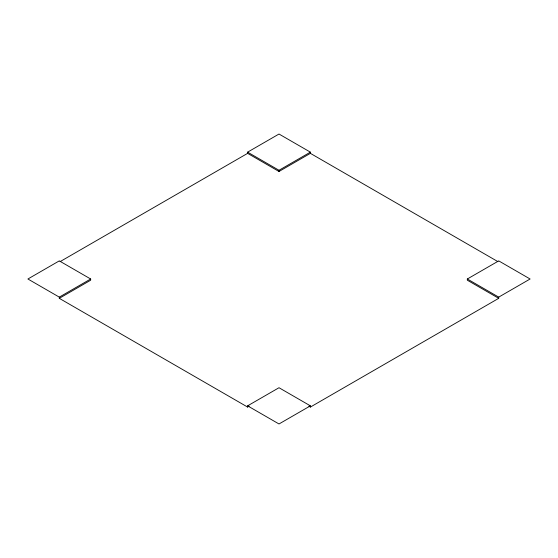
<?xml version="1.0" encoding="UTF-8"?>
<svg xmlns="http://www.w3.org/2000/svg" width="558" height="558" viewBox="0 0 558 558"><rect width="100%" height="100%" fill="white"/><g stroke="black" fill="none" stroke-linecap="round" stroke-linejoin="round"><path stroke-width="0.84" d="M60.041 261.653L247.613 153.359L247.613 152.153L279 134.032L310.387 152.153L310.387 153.359L497.959 261.653M59.288 297.121L90.675 279L90.675 280.207L59.288 298.328L59.288 297.121L27.9 279L59.288 260.879L90.675 279M247.613 152.153L279 170.274L310.387 152.153M247.613 153.359L279 171.48L310.387 153.359M249.105 406.196L247.613 407.061L247.613 405.847L279 387.726L310.387 405.847L310.387 407.061L308.895 406.196M467.325 279L498.713 260.879L530.1 279L498.713 297.121L467.325 279L467.325 280.207L498.713 298.328L498.713 297.121M310.387 405.847L279 423.968L247.613 405.847M310.387 407.061L498.713 298.328M59.288 298.328L247.613 407.061M279 170.274L279 171.48"/></g></svg>
